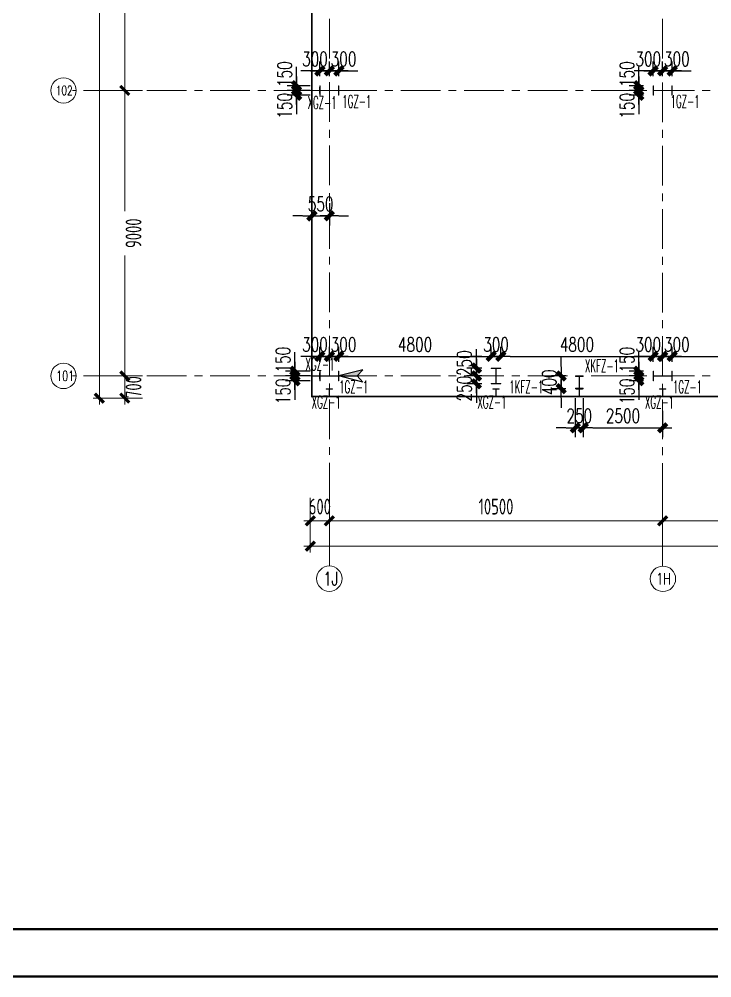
# Model space of a CAD drawing. Extents: x -1201378 to 2367219, y -619313 to 244905.
# Drawn here: x 81370 to 103191, y 118680 to 148900 of the extents above; entities that cross this region are included whole.
import ezdxf
from ezdxf.enums import TextEntityAlignment as Align

# ---------------------------------------------------------------- set-up
doc = ezdxf.new("R2010")
doc.units = 0
doc.header["$LTSCALE"] = 1000
doc.linetypes.add('CENTER', pattern=[2, 1.25, -0.25, 0.25, -0.25])
doc.linetypes.add('HIDDEN', pattern=[0.375, 0.25, -0.125])
doc.layers.get('0').update_dxf_attribs({"linetype": 'CONTINUOUS'})
doc.layers.get('Defpoints').update_dxf_attribs({"linetype": 'CONTINUOUS'})
for name, color, linetype in [('0-cxFrame', 155, 'CONTINUOUS'), ('S-CJGC', 5, 'CONTINUOUS'), ('S-DIMZ', 115, 'CONTINUOUS'), ('S-SGJ', 21, 'CONTINUOUS'), ('S-SHAPE2', 165, 'HIDDEN')]:
    doc.layers.add(name, color=color, linetype=linetype)
for name, color, linetype, lineweight in [('0-cxText', 131, 'CONTINUOUS', 25), ('S-axis', 111, 'CONTINUOUS', 0), ('S-col', 2, 'CONTINUOUS', 0), ('S-dote', 5, 'CENTER', 0)]:
    doc.layers.add(name, color=color, linetype=linetype, lineweight=lineweight)
doc.styles.add('_TCH_AXIS', font='COMPLEX', dxfattribs={"bigfont": 'GBCBIG'})
doc.styles.add('cx_tuming', font='simhei.ttf')
doc.styles.add('cx_tuqian1', font='')
doc.styles.add('SS1', font='tj-romans1.shx', dxfattribs={"width": 0.7, "bigfont": 'tj-hztxt1.shx'})
doc.styles.add('TSSD_Dimension', font='tssdeng.shx', dxfattribs={"width": 0.7, "bigfont": 'hztxt.shx'})
doc.styles.add('黑体', font='simhei.ttf', dxfattribs={"width": 0.8})
doc.styles.get('cx_tuqian1').set_extended_font_data('SimSun')
doc.dimstyles.new('S-150-ARCHI', dxfattribs={"dimscale": 150, "dimtxt": 3, "dimasz": 2, "dimexe": 2, "dimexo": 2, "dimgap": 1, "dimtad": 1, "dimdec": 0, "dimzin": 0, "dimdsep": 46, "dimtxsty": 'SS1', "dimblk1": 'TT', "dimblk2": 'TT', "dimsah": 1, "dimcen": 1, "dimclrd": 256, "dimclre": 256, "dimclrt": 256, "dimadec": 0, "dimazin": 0, "dimtfac": 1, "dimtdec": 0, "dimtix": 1, "dimtmove": 2, "dimatfit": 0, "dimldrblk": 'TT', "dimfxl": 2, "dimtolj": 1, "dimtzin": 0, "dimarcsym": 0})
doc.dimstyles.new('TSSD_200_200', dxfattribs={"dimtxt": 500, "dimasz": 200, "dimexe": 200, "dimexo": 500, "dimgap": 200, "dimtad": 1, "dimdec": 0, "dimzin": 0, "dimdsep": 46, "dimtxsty": 'TSSD_Dimension', "dimblk": 'ARCHTICK', "dimcen": 0, "dimdle": 200, "dimclrt": 7, "dimadec": 0, "dimazin": 0, "dimtfac": 1, "dimtdec": 0, "dimtix": 1, "dimtmove": 2, "dimatfit": 3, "dimfxl": 1, "dimtolj": 1, "dimtzin": 0, "dimarcsym": 0})

# ---------------------------------------------------------------- blocks, each defined once
blk = doc.blocks.new('TK22.A0 L(Dragon)')
at = {"layer": '0-cxFrame', "color": 7, "const_width": 0.5}
blk.add_lwpolyline([(0, 0), (-1486, 0), (-1486, 841), (0, 841)], close=True, dxfattribs=at)
at = {"layer": '0-cxFrame', "const_width": 0.5}
blk.add_lwpolyline([(-80, 10), (-1466, 10), (-1466, 831), (-80, 831)], close=True, dxfattribs=at)
at = {"style": '黑体', "flags": 4}
blk.add_attdef('图幅', text='', height=3.3, dxfattribs=at).set_placement((-40, 3), align=Align.RIGHT)
at = {"layer": '0-cxText', "flags": 4}
for tag, height, style, p in [('建设单位', 3.5, 'cx_tuming', (-45, 240)), ('项目名称', 3.5, 'cx_tuming', (-45, 210)), ('子项名称', 3.5, 'cx_tuming', (-45, 180)), ('工程编号', 3.3, 'cx_tuqian1', (-35, 165)), ('图名1', 3.5, 'cx_tuming', (-45, 87)), ('图名2', 3.5, 'cx_tuming', (-45, 79)), ('图名3', 3.5, 'cx_tuming', (-45, 71)), ('出图日期', 3.3, 'cx_tuqian1', (-39, 60)), ('专业', 3.3, 'cx_tuqian1', (-55, 52)), ('图号', 3.3, 'cx_tuqian1', (-55, 44)), ('版次', 3.3, 'cx_tuqian1', (-20, 44))]:
    blk.add_attdef(tag, text='', height=height, dxfattribs=dict(at, style=style)).set_placement(p, align=Align.MIDDLE)
at = {"layer": 'Defpoints', "color": 6, "flags": 4}
for tag, height, style, p in [('tufu', 3.3, '黑体', (-12, 12)), ('dwfname', 4, 'cx_tuqian1', (-80, 3))]:
    blk.add_attdef(tag, text='', height=height, dxfattribs=dict(at, style=style)).set_placement(p, align=Align.RIGHT)
blk = doc.blocks.new('_FZH')
at = {"layer": 'S-col'}
blk.add_lwpolyline([(-0.375, -0.188), (-0.375, 0.187), (-0.36, 0.187), (-0.36, 0.005), (0.36, 0.005), (0.36, 0.187), (0.375, 0.187), (0.375, -0.188), (0.36, -0.188), (0.36, -0.005), (-0.36, -0.005), (-0.36, -0.188)], close=True, dxfattribs=at)
blk = doc.blocks.new('w4234324')
at = {"layer": 'S-col', "xscale": 800.0000000000005, "yscale": 800.0000000000005, "zscale": 800.0000000000005}
for p in [(-253954, 750820), (-243454, 750820), (-253954, 741820), (-243454, 741820)]:
    blk.add_blockref('_FZH', p, dxfattribs=at)
blk = doc.blocks.new('_ArchTick')
at = {"color": 0, "linetype": 'ByBlock', "const_width": 0.5}
blk.add_lwpolyline([(-0.71, -0.71), (0.71, 0.71)], dxfattribs=at)
blk = doc.blocks.new('*D2981')
at = {"layer": 'Defpoints', "color": 0, "transparency": 16777216}
for p in [(-215303, 25027), (-214244, 25027), (-214244, 24327)]:
    blk.add_point(p, dxfattribs=at)
at = {"layer": 'S-axis', "color": 0, "lineweight": -2, "transparency": 16777216}
for p, q in [((-215303, 24127), (-215303, 25227)), ((-214744, 25027), (-215503, 25027)), ((-214744, 24327), (-215503, 24327))]:
    blk.add_line(p, q, dxfattribs=at)
at = {"layer": 'S-axis', "color": 0, "lineweight": -2, "transparency": 16777216, "xscale": 200, "yscale": 200, "zscale": 200}
for p, rotation in [((-215303, 25027), 90), ((-215303, 24327), 270)]:
    blk.add_blockref('_ArchTick', p, dxfattribs=dict(at, rotation=rotation))
at = {"layer": 'S-axis', "color": 7, "transparency": 16777216, "insert": (-215028, 24677), "char_height": 500, "attachment_point": 5, "rotation": 90, "style": 'TSSD_Dimension'}
blk.add_mtext('\\A1;700', dxfattribs=at)
blk = doc.blocks.new('*D2982')
at = {"layer": 'Defpoints', "color": 0, "transparency": 16777216}
for p in [(-215303, 34027), (-214244, 34027), (-214244, 25027)]:
    blk.add_point(p, dxfattribs=at)
at = {"layer": 'S-axis', "color": 0, "lineweight": -2, "transparency": 16777216}
for p, q in [((-215303, 34227), (-215303, 30225)), ((-214744, 34027), (-215503, 34027)), ((-215303, 24827), (-215303, 28829)), ((-214744, 25027), (-215503, 25027))]:
    blk.add_line(p, q, dxfattribs=at)
at = {"layer": 'S-axis', "color": 0, "lineweight": -2, "transparency": 16777216, "xscale": 200, "yscale": 200, "zscale": 200}
for p, rotation in [((-215303, 34027), 90), ((-215303, 25027), 270)]:
    blk.add_blockref('_ArchTick', p, dxfattribs=dict(at, rotation=rotation))
at = {"layer": 'S-axis', "color": 7, "transparency": 16777216, "insert": (-215028, 29527), "char_height": 500, "attachment_point": 5, "rotation": 90, "style": 'TSSD_Dimension'}
blk.add_mtext('\\A1;9000', dxfattribs=at)
blk = doc.blocks.new('*D2983')
at = {"layer": 'Defpoints', "color": 0, "transparency": 16777216}
for p in [(-215303, 43027), (-214244, 43027), (-214244, 34027)]:
    blk.add_point(p, dxfattribs=at)
at = {"layer": 'S-axis', "color": 0, "lineweight": -2, "transparency": 16777216}
for p, q in [((-215303, 43227), (-215303, 39225)), ((-214744, 43027), (-215503, 43027)), ((-215303, 33827), (-215303, 37829)), ((-214744, 34027), (-215503, 34027))]:
    blk.add_line(p, q, dxfattribs=at)
at = {"layer": 'S-axis', "color": 0, "lineweight": -2, "transparency": 16777216, "xscale": 200, "yscale": 200, "zscale": 200}
for p, rotation in [((-215303, 43027), 90), ((-215303, 34027), 270)]:
    blk.add_blockref('_ArchTick', p, dxfattribs=dict(at, rotation=rotation))
at = {"layer": 'S-axis', "color": 7, "transparency": 16777216, "insert": (-215028, 38527), "char_height": 500, "attachment_point": 5, "rotation": 90, "style": 'TSSD_Dimension'}
blk.add_mtext('\\A1;9000', dxfattribs=at)
blk = doc.blocks.new('*D3020')
at = {"layer": 'Defpoints', "color": 0, "transparency": 16777216}
for p in [(-216103, 115727), (-214344, 115727), (-214344, 24327)]:
    blk.add_point(p, dxfattribs=at)
at = {"layer": 'S-axis', "color": 0, "lineweight": -2, "transparency": 16777216}
for p, q in [((-216103, 115927), (-216103, 70833)), ((-214844, 115727), (-216303, 115727)), ((-216103, 24127), (-216103, 69221)), ((-214844, 24327), (-216303, 24327))]:
    blk.add_line(p, q, dxfattribs=at)
at = {"layer": 'S-axis', "color": 0, "lineweight": -2, "transparency": 16777216, "xscale": 200, "yscale": 200, "zscale": 200}
for p, rotation in [((-216103, 115727), 90), ((-216103, 24327), 270)]:
    blk.add_blockref('_ArchTick', p, dxfattribs=dict(at, rotation=rotation))
at = {"layer": 'S-axis', "color": 7, "transparency": 16777216, "insert": (-215828, 70027), "char_height": 500, "attachment_point": 5, "rotation": 90, "style": 'TSSD_Dimension'}
blk.add_mtext('\\A1;91400', dxfattribs=at)
blk = doc.blocks.new('*D3022')
at = {"layer": 'Defpoints', "color": 0, "transparency": 16777216}
for p in [(-209458, 21687), (-208858, 21687), (-208858, 20460)]:
    blk.add_point(p, dxfattribs=at)
at = {"layer": 'S-axis', "color": 0, "lineweight": -2, "transparency": 16777216}
for p, q in [((-209458, 21187), (-209458, 20260)), ((-208858, 21187), (-208858, 20260)), ((-209458, 20460), (-209658, 20460)), ((-209458, 20460), (-208858, 20460)), ((-208858, 20460), (-208658, 20460))]:
    blk.add_line(p, q, dxfattribs=at)
at = {"layer": 'S-axis', "color": 0, "lineweight": -2, "transparency": 16777216, "xscale": 200, "yscale": 200, "zscale": 200}
blk.add_blockref('_ArchTick', (-209458, 20460), dxfattribs=at)
at = {"layer": 'S-axis', "color": 0, "lineweight": -2, "transparency": 16777216, "xscale": 200, "yscale": 200, "zscale": 200, "rotation": 180}
blk.add_blockref('_ArchTick', (-208858, 20460), dxfattribs=at)
at = {"layer": 'S-axis', "color": 7, "transparency": 16777216, "insert": (-209158, 20910), "char_height": 500, "attachment_point": 5, "style": 'TSSD_Dimension'}
blk.add_mtext('\\A1;600', dxfattribs=at)
blk = doc.blocks.new('*D3023')
at = {"layer": 'Defpoints', "color": 0, "transparency": 16777216}
for p in [(-208858, 21687), (-198358, 21687), (-198358, 20460)]:
    blk.add_point(p, dxfattribs=at)
at = {"layer": 'S-axis', "color": 0, "lineweight": -2, "transparency": 16777216}
for p, q in [((-208858, 21187), (-208858, 20260)), ((-198358, 21187), (-198358, 20260)), ((-209058, 20460), (-198158, 20460))]:
    blk.add_line(p, q, dxfattribs=at)
at = {"layer": 'S-axis', "color": 0, "lineweight": -2, "transparency": 16777216, "xscale": 200, "yscale": 200, "zscale": 200, "rotation": 180}
blk.add_blockref('_ArchTick', (-208858, 20460), dxfattribs=at)
at = {"layer": 'S-axis', "color": 0, "lineweight": -2, "transparency": 16777216, "xscale": 200, "yscale": 200, "zscale": 200}
blk.add_blockref('_ArchTick', (-198358, 20460), dxfattribs=at)
at = {"layer": 'S-axis', "color": 7, "transparency": 16777216, "insert": (-203608, 20910), "char_height": 500, "attachment_point": 5, "style": 'TSSD_Dimension'}
blk.add_mtext('\\A1;10500', dxfattribs=at)
blk = doc.blocks.new('*D3024')
at = {"layer": 'Defpoints', "color": 0, "transparency": 16777216}
for p in [(-198358, 21687), (-181858, 21687), (-181858, 20460)]:
    blk.add_point(p, dxfattribs=at)
at = {"layer": 'S-axis', "color": 0, "lineweight": -2, "transparency": 16777216}
for p, q in [((-198358, 21187), (-198358, 20260)), ((-181858, 21187), (-181858, 20260)), ((-198558, 20460), (-181658, 20460))]:
    blk.add_line(p, q, dxfattribs=at)
at = {"layer": 'S-axis', "color": 0, "lineweight": -2, "transparency": 16777216, "xscale": 200, "yscale": 200, "zscale": 200, "rotation": 180}
blk.add_blockref('_ArchTick', (-198358, 20460), dxfattribs=at)
at = {"layer": 'S-axis', "color": 0, "lineweight": -2, "transparency": 16777216, "xscale": 200, "yscale": 200, "zscale": 200}
blk.add_blockref('_ArchTick', (-181858, 20460), dxfattribs=at)
at = {"layer": 'S-axis', "color": 7, "transparency": 16777216, "insert": (-190108, 20910), "char_height": 500, "attachment_point": 5, "style": 'TSSD_Dimension'}
blk.add_mtext('\\A1;16500', dxfattribs=at)
blk = doc.blocks.new('*D3034')
at = {"layer": 'Defpoints', "color": 0, "transparency": 16777216}
for p in [(-209458, 21587), (-82958, 21587), (-82958, 19660)]:
    blk.add_point(p, dxfattribs=at)
at = {"layer": 'S-axis', "color": 0, "lineweight": -2, "transparency": 16777216}
for p, q in [((-209458, 21087), (-209458, 19460)), ((-82958, 21087), (-82958, 19460)), ((-209658, 19660), (-82758, 19660))]:
    blk.add_line(p, q, dxfattribs=at)
at = {"layer": 'S-axis', "color": 0, "lineweight": -2, "transparency": 16777216, "xscale": 200, "yscale": 200, "zscale": 200, "rotation": 180}
blk.add_blockref('_ArchTick', (-209458, 19660), dxfattribs=at)
at = {"layer": 'S-axis', "color": 0, "lineweight": -2, "transparency": 16777216, "xscale": 200, "yscale": 200, "zscale": 200}
blk.add_blockref('_ArchTick', (-82958, 19660), dxfattribs=at)
at = {"layer": 'S-axis', "color": 7, "transparency": 16777216, "insert": (-146208, 20110), "char_height": 500, "attachment_point": 5, "style": 'TSSD_Dimension'}
blk.add_mtext('\\A1;126500', dxfattribs=at)
blk = doc.blocks.new('TT')
blk.add_line((-0.97, 0), (0.97, 0))
at = {"const_width": 0.45}
blk.add_lwpolyline([(-0.44, -0.44), (0.44, 0.44)], dxfattribs=at)
blk = doc.blocks.new('*D5029')
at = {"layer": 'Defpoints', "color": 0, "transparency": 16777216}
for p in [(100890, 137652), (101342, 137652), (101342, 137502)]:
    blk.add_point(p, dxfattribs=at)
at = {"layer": 'S-DIMZ', "lineweight": -2, "transparency": 16777216}
for p, q in [((100890, 137952), (100890, 138252)), ((101042, 137652), (100590, 137652)), ((101042, 137502), (100590, 137502)), ((100890, 137502), (100890, 137652)), ((100890, 137202), (100890, 136902))]:
    blk.add_line(p, q, dxfattribs=at)
at = {"layer": 'S-DIMZ', "lineweight": -2, "transparency": 16777216, "xscale": 300, "yscale": 300, "zscale": 300}
for p, rotation in [((100890, 137652), 270), ((100890, 137502), 90)]:
    blk.add_blockref('TT', p, dxfattribs=dict(at, rotation=rotation))
at = {"layer": 'S-DIMZ', "transparency": 16777216, "insert": (100515, 137168), "char_height": 450, "attachment_point": 5, "rotation": 90, "style": 'SS1'}
blk.add_mtext('\\A1;150', dxfattribs=at)
blk = doc.blocks.new('*D5030')
at = {"layer": 'Defpoints', "color": 0, "transparency": 16777216}
for p in [(100890, 137802), (101342, 137802), (101342, 137652)]:
    blk.add_point(p, dxfattribs=at)
at = {"layer": 'S-DIMZ', "lineweight": -2, "transparency": 16777216}
for p, q in [((100890, 138102), (100890, 138402)), ((101042, 137802), (100590, 137802)), ((101042, 137652), (100590, 137652)), ((100890, 137652), (100890, 137802)), ((100890, 137352), (100890, 137052))]:
    blk.add_line(p, q, dxfattribs=at)
at = {"layer": 'S-DIMZ', "lineweight": -2, "transparency": 16777216, "xscale": 300, "yscale": 300, "zscale": 300}
for p, rotation in [((100890, 137802), 270), ((100890, 137652), 90)]:
    blk.add_blockref('TT', p, dxfattribs=dict(at, rotation=rotation))
at = {"layer": 'S-DIMZ', "transparency": 16777216, "insert": (100515, 138167), "char_height": 450, "attachment_point": 5, "rotation": 90, "style": 'SS1'}
blk.add_mtext('\\A1;150', dxfattribs=at)
blk = doc.blocks.new('*D5031')
at = {"layer": 'Defpoints', "color": 0, "transparency": 16777216}
for p in [(101642, 138270), (101342, 137802), (101642, 137802)]:
    blk.add_point(p, dxfattribs=at)
at = {"layer": 'S-DIMZ', "lineweight": -2, "transparency": 16777216}
for p, q in [((101342, 138102), (101342, 138570)), ((101642, 138102), (101642, 138570)), ((101042, 138270), (100742, 138270)), ((101342, 138270), (101642, 138270)), ((101942, 138270), (102242, 138270))]:
    blk.add_line(p, q, dxfattribs=at)
at = {"layer": 'S-DIMZ', "lineweight": -2, "transparency": 16777216, "xscale": 300, "yscale": 300, "zscale": 300}
blk.add_blockref('TT', (101342, 138270), dxfattribs=at)
at = {"layer": 'S-DIMZ', "lineweight": -2, "transparency": 16777216, "xscale": 300, "yscale": 300, "zscale": 300, "rotation": 180}
blk.add_blockref('TT', (101642, 138270), dxfattribs=at)
at = {"layer": 'S-DIMZ', "transparency": 16777216, "insert": (101189, 138645), "char_height": 450, "attachment_point": 5, "style": 'SS1'}
blk.add_mtext('\\A1;300', dxfattribs=at)
blk = doc.blocks.new('*D5032')
at = {"layer": 'Defpoints', "color": 0, "transparency": 16777216}
for p in [(101942, 138270), (101642, 137802), (101942, 137802)]:
    blk.add_point(p, dxfattribs=at)
at = {"layer": 'S-DIMZ', "lineweight": -2, "transparency": 16777216}
for p, q in [((101642, 138102), (101642, 138570)), ((101942, 138102), (101942, 138570)), ((101342, 138270), (101042, 138270)), ((101642, 138270), (101942, 138270)), ((102242, 138270), (102542, 138270))]:
    blk.add_line(p, q, dxfattribs=at)
at = {"layer": 'S-DIMZ', "lineweight": -2, "transparency": 16777216, "xscale": 300, "yscale": 300, "zscale": 300}
blk.add_blockref('TT', (101642, 138270), dxfattribs=at)
at = {"layer": 'S-DIMZ', "lineweight": -2, "transparency": 16777216, "xscale": 300, "yscale": 300, "zscale": 300, "rotation": 180}
blk.add_blockref('TT', (101942, 138270), dxfattribs=at)
at = {"layer": 'S-DIMZ', "transparency": 16777216, "insert": (102089, 138645), "char_height": 450, "attachment_point": 5, "style": 'SS1'}
blk.add_mtext('\\A1;300', dxfattribs=at)
blk = doc.blocks.new('*D5019')
at = {"layer": 'Defpoints', "color": 0, "transparency": 16777216}
for p in [(100890, 146652), (101342, 146652), (101342, 146502)]:
    blk.add_point(p, dxfattribs=at)
at = {"layer": 'S-DIMZ', "lineweight": -2, "transparency": 16777216}
for p, q in [((100890, 146952), (100890, 147252)), ((101042, 146652), (100590, 146652)), ((100890, 146502), (100890, 146652)), ((101042, 146502), (100590, 146502)), ((100890, 146202), (100890, 145902))]:
    blk.add_line(p, q, dxfattribs=at)
at = {"layer": 'S-DIMZ', "lineweight": -2, "transparency": 16777216, "xscale": 300, "yscale": 300, "zscale": 300}
for p, rotation in [((100890, 146652), 270), ((100890, 146502), 90)]:
    blk.add_blockref('TT', p, dxfattribs=dict(at, rotation=rotation))
at = {"layer": 'S-DIMZ', "transparency": 16777216, "insert": (100515, 146168), "char_height": 450, "attachment_point": 5, "rotation": 90, "style": 'SS1'}
blk.add_mtext('\\A1;150', dxfattribs=at)
blk = doc.blocks.new('*D5020')
at = {"layer": 'Defpoints', "color": 0, "transparency": 16777216}
for p in [(100890, 146802), (101342, 146802), (101342, 146652)]:
    blk.add_point(p, dxfattribs=at)
at = {"layer": 'S-DIMZ', "lineweight": -2, "transparency": 16777216}
for p, q in [((100890, 147102), (100890, 147402)), ((101042, 146802), (100590, 146802)), ((101042, 146652), (100590, 146652)), ((100890, 146652), (100890, 146802)), ((100890, 146352), (100890, 146052))]:
    blk.add_line(p, q, dxfattribs=at)
at = {"layer": 'S-DIMZ', "lineweight": -2, "transparency": 16777216, "xscale": 300, "yscale": 300, "zscale": 300}
for p, rotation in [((100890, 146802), 270), ((100890, 146652), 90)]:
    blk.add_blockref('TT', p, dxfattribs=dict(at, rotation=rotation))
at = {"layer": 'S-DIMZ', "transparency": 16777216, "insert": (100515, 147167), "char_height": 450, "attachment_point": 5, "rotation": 90, "style": 'SS1'}
blk.add_mtext('\\A1;150', dxfattribs=at)
blk = doc.blocks.new('*D5021')
at = {"layer": 'Defpoints', "color": 0, "transparency": 16777216}
for p in [(101642, 147270), (101342, 146802), (101642, 146802)]:
    blk.add_point(p, dxfattribs=at)
at = {"layer": 'S-DIMZ', "lineweight": -2, "transparency": 16777216}
for p, q in [((101342, 147102), (101342, 147570)), ((101642, 147102), (101642, 147570)), ((101042, 147270), (100742, 147270)), ((101342, 147270), (101642, 147270)), ((101942, 147270), (102242, 147270))]:
    blk.add_line(p, q, dxfattribs=at)
at = {"layer": 'S-DIMZ', "lineweight": -2, "transparency": 16777216, "xscale": 300, "yscale": 300, "zscale": 300}
blk.add_blockref('TT', (101342, 147270), dxfattribs=at)
at = {"layer": 'S-DIMZ', "lineweight": -2, "transparency": 16777216, "xscale": 300, "yscale": 300, "zscale": 300, "rotation": 180}
blk.add_blockref('TT', (101642, 147270), dxfattribs=at)
at = {"layer": 'S-DIMZ', "transparency": 16777216, "insert": (101189, 147645), "char_height": 450, "attachment_point": 5, "style": 'SS1'}
blk.add_mtext('\\A1;300', dxfattribs=at)
blk = doc.blocks.new('*D5022')
at = {"layer": 'Defpoints', "color": 0, "transparency": 16777216}
for p in [(101942, 147270), (101642, 146802), (101942, 146802)]:
    blk.add_point(p, dxfattribs=at)
at = {"layer": 'S-DIMZ', "lineweight": -2, "transparency": 16777216}
for p, q in [((101642, 147102), (101642, 147570)), ((101942, 147102), (101942, 147570)), ((101342, 147270), (101042, 147270)), ((101642, 147270), (101942, 147270)), ((102242, 147270), (102542, 147270))]:
    blk.add_line(p, q, dxfattribs=at)
at = {"layer": 'S-DIMZ', "lineweight": -2, "transparency": 16777216, "xscale": 300, "yscale": 300, "zscale": 300}
blk.add_blockref('TT', (101642, 147270), dxfattribs=at)
at = {"layer": 'S-DIMZ', "lineweight": -2, "transparency": 16777216, "xscale": 300, "yscale": 300, "zscale": 300, "rotation": 180}
blk.add_blockref('TT', (101942, 147270), dxfattribs=at)
at = {"layer": 'S-DIMZ', "transparency": 16777216, "insert": (102089, 147645), "char_height": 450, "attachment_point": 5, "style": 'SS1'}
blk.add_mtext('\\A1;300', dxfattribs=at)
blk = doc.blocks.new('*D5051')
at = {"layer": 'Defpoints', "color": 0, "transparency": 16777216}
for p in [(90058, 137652), (90842, 137652), (90842, 137502)]:
    blk.add_point(p, dxfattribs=at)
at = {"layer": 'S-DIMZ', "lineweight": -2, "transparency": 16777216}
for p, q in [((90058, 137952), (90058, 138252)), ((90542, 137652), (89758, 137652)), ((90542, 137502), (89758, 137502)), ((90058, 137502), (90058, 137652)), ((90058, 137202), (90058, 136902))]:
    blk.add_line(p, q, dxfattribs=at)
at = {"layer": 'S-DIMZ', "lineweight": -2, "transparency": 16777216, "xscale": 300, "yscale": 300, "zscale": 300}
for p, rotation in [((90058, 137652), 270), ((90058, 137502), 90)]:
    blk.add_blockref('TT', p, dxfattribs=dict(at, rotation=rotation))
at = {"layer": 'S-DIMZ', "transparency": 16777216, "insert": (89683, 137168), "char_height": 450, "attachment_point": 5, "rotation": 90, "style": 'SS1'}
blk.add_mtext('\\A1;150', dxfattribs=at)
blk = doc.blocks.new('*D5052')
at = {"layer": 'Defpoints', "color": 0, "transparency": 16777216}
for p in [(90058, 137802), (90842, 137802), (90842, 137652)]:
    blk.add_point(p, dxfattribs=at)
at = {"layer": 'S-DIMZ', "lineweight": -2, "transparency": 16777216}
for p, q in [((90058, 138102), (90058, 138402)), ((90542, 137802), (89758, 137802)), ((90542, 137652), (89758, 137652)), ((90058, 137652), (90058, 137802)), ((90058, 137352), (90058, 137052))]:
    blk.add_line(p, q, dxfattribs=at)
at = {"layer": 'S-DIMZ', "lineweight": -2, "transparency": 16777216, "xscale": 300, "yscale": 300, "zscale": 300}
for p, rotation in [((90058, 137802), 270), ((90058, 137652), 90)]:
    blk.add_blockref('TT', p, dxfattribs=dict(at, rotation=rotation))
at = {"layer": 'S-DIMZ', "transparency": 16777216, "insert": (89683, 138167), "char_height": 450, "attachment_point": 5, "rotation": 90, "style": 'SS1'}
blk.add_mtext('\\A1;150', dxfattribs=at)
blk = doc.blocks.new('*D5053')
at = {"layer": 'Defpoints', "color": 0, "transparency": 16777216}
for p in [(91142, 138270), (90842, 137802), (91142, 137802)]:
    blk.add_point(p, dxfattribs=at)
at = {"layer": 'S-DIMZ', "lineweight": -2, "transparency": 16777216}
for p, q in [((90842, 138102), (90842, 138570)), ((91142, 138102), (91142, 138570)), ((90542, 138270), (90242, 138270)), ((90842, 138270), (91142, 138270)), ((91442, 138270), (91742, 138270))]:
    blk.add_line(p, q, dxfattribs=at)
at = {"layer": 'S-DIMZ', "lineweight": -2, "transparency": 16777216, "xscale": 300, "yscale": 300, "zscale": 300}
blk.add_blockref('TT', (90842, 138270), dxfattribs=at)
at = {"layer": 'S-DIMZ', "lineweight": -2, "transparency": 16777216, "xscale": 300, "yscale": 300, "zscale": 300, "rotation": 180}
blk.add_blockref('TT', (91142, 138270), dxfattribs=at)
at = {"layer": 'S-DIMZ', "transparency": 16777216, "insert": (90689, 138645), "char_height": 450, "attachment_point": 5, "style": 'SS1'}
blk.add_mtext('\\A1;300', dxfattribs=at)
blk = doc.blocks.new('*D5054')
at = {"layer": 'Defpoints', "color": 0, "transparency": 16777216}
for p in [(91442, 138270), (91142, 137802), (91442, 137802)]:
    blk.add_point(p, dxfattribs=at)
at = {"layer": 'S-DIMZ', "lineweight": -2, "transparency": 16777216}
for p, q in [((91142, 138102), (91142, 138570)), ((91442, 138102), (91442, 138570)), ((90842, 138270), (90542, 138270)), ((91142, 138270), (91442, 138270)), ((91742, 138270), (92042, 138270))]:
    blk.add_line(p, q, dxfattribs=at)
at = {"layer": 'S-DIMZ', "lineweight": -2, "transparency": 16777216, "xscale": 300, "yscale": 300, "zscale": 300}
blk.add_blockref('TT', (91142, 138270), dxfattribs=at)
at = {"layer": 'S-DIMZ', "lineweight": -2, "transparency": 16777216, "xscale": 300, "yscale": 300, "zscale": 300, "rotation": 180}
blk.add_blockref('TT', (91442, 138270), dxfattribs=at)
at = {"layer": 'S-DIMZ', "transparency": 16777216, "insert": (91589, 138645), "char_height": 450, "attachment_point": 5, "style": 'SS1'}
blk.add_mtext('\\A1;300', dxfattribs=at)
blk = doc.blocks.new('*D5043')
at = {"layer": 'Defpoints', "color": 0, "transparency": 16777216}
for p in [(90108, 146652), (90842, 146652), (90842, 146502)]:
    blk.add_point(p, dxfattribs=at)
at = {"layer": 'S-DIMZ', "lineweight": -2, "transparency": 16777216}
for p, q in [((90108, 146952), (90108, 147252)), ((90542, 146652), (89808, 146652)), ((90108, 146502), (90108, 146652)), ((90542, 146502), (89808, 146502)), ((90108, 146202), (90108, 145902))]:
    blk.add_line(p, q, dxfattribs=at)
at = {"layer": 'S-DIMZ', "lineweight": -2, "transparency": 16777216, "xscale": 300, "yscale": 300, "zscale": 300}
for p, rotation in [((90108, 146652), 270), ((90108, 146502), 90)]:
    blk.add_blockref('TT', p, dxfattribs=dict(at, rotation=rotation))
at = {"layer": 'S-DIMZ', "transparency": 16777216, "insert": (89733, 146168), "char_height": 450, "attachment_point": 5, "rotation": 90, "style": 'SS1'}
blk.add_mtext('\\A1;150', dxfattribs=at)
blk = doc.blocks.new('*D5044')
at = {"layer": 'Defpoints', "color": 0, "transparency": 16777216}
for p in [(90108, 146802), (90842, 146802), (90842, 146652)]:
    blk.add_point(p, dxfattribs=at)
at = {"layer": 'S-DIMZ', "lineweight": -2, "transparency": 16777216}
for p, q in [((90108, 147102), (90108, 147402)), ((90542, 146802), (89808, 146802)), ((90542, 146652), (89808, 146652)), ((90108, 146652), (90108, 146802)), ((90108, 146352), (90108, 146052))]:
    blk.add_line(p, q, dxfattribs=at)
at = {"layer": 'S-DIMZ', "lineweight": -2, "transparency": 16777216, "xscale": 300, "yscale": 300, "zscale": 300}
for p, rotation in [((90108, 146802), 270), ((90108, 146652), 90)]:
    blk.add_blockref('TT', p, dxfattribs=dict(at, rotation=rotation))
at = {"layer": 'S-DIMZ', "transparency": 16777216, "insert": (89733, 147167), "char_height": 450, "attachment_point": 5, "rotation": 90, "style": 'SS1'}
blk.add_mtext('\\A1;150', dxfattribs=at)
blk = doc.blocks.new('*D5045')
at = {"layer": 'Defpoints', "color": 0, "transparency": 16777216}
for p in [(91142, 147270), (90842, 146802), (91142, 146802)]:
    blk.add_point(p, dxfattribs=at)
at = {"layer": 'S-DIMZ', "lineweight": -2, "transparency": 16777216}
for p, q in [((90842, 147102), (90842, 147570)), ((91142, 147102), (91142, 147570)), ((90542, 147270), (90242, 147270)), ((90842, 147270), (91142, 147270)), ((91442, 147270), (91742, 147270))]:
    blk.add_line(p, q, dxfattribs=at)
at = {"layer": 'S-DIMZ', "lineweight": -2, "transparency": 16777216, "xscale": 300, "yscale": 300, "zscale": 300}
blk.add_blockref('TT', (90842, 147270), dxfattribs=at)
at = {"layer": 'S-DIMZ', "lineweight": -2, "transparency": 16777216, "xscale": 300, "yscale": 300, "zscale": 300, "rotation": 180}
blk.add_blockref('TT', (91142, 147270), dxfattribs=at)
at = {"layer": 'S-DIMZ', "transparency": 16777216, "insert": (90689, 147645), "char_height": 450, "attachment_point": 5, "style": 'SS1'}
blk.add_mtext('\\A1;300', dxfattribs=at)
blk = doc.blocks.new('*D5046')
at = {"layer": 'Defpoints', "color": 0, "transparency": 16777216}
for p in [(91442, 147270), (91142, 146802), (91442, 146802)]:
    blk.add_point(p, dxfattribs=at)
at = {"layer": 'S-DIMZ', "lineweight": -2, "transparency": 16777216}
for p, q in [((91142, 147102), (91142, 147570)), ((91442, 147102), (91442, 147570)), ((90842, 147270), (90542, 147270)), ((91142, 147270), (91442, 147270)), ((91742, 147270), (92042, 147270))]:
    blk.add_line(p, q, dxfattribs=at)
at = {"layer": 'S-DIMZ', "lineweight": -2, "transparency": 16777216, "xscale": 300, "yscale": 300, "zscale": 300}
blk.add_blockref('TT', (91142, 147270), dxfattribs=at)
at = {"layer": 'S-DIMZ', "lineweight": -2, "transparency": 16777216, "xscale": 300, "yscale": 300, "zscale": 300, "rotation": 180}
blk.add_blockref('TT', (91442, 147270), dxfattribs=at)
at = {"layer": 'S-DIMZ', "transparency": 16777216, "insert": (91589, 147645), "char_height": 450, "attachment_point": 5, "style": 'SS1'}
blk.add_mtext('\\A1;300', dxfattribs=at)
blk = doc.blocks.new('*D5123')
at = {"layer": 'Defpoints', "color": 0, "transparency": 16777216}
for p in [(96242, 137902), (95773, 137652), (96242, 137652)]:
    blk.add_point(p, dxfattribs=at)
at = {"layer": 'S-DIMZ', "lineweight": -2, "transparency": 16777216}
for p, q in [((95773, 138202), (95773, 138502)), ((95942, 137902), (95473, 137902)), ((95773, 137902), (95773, 137652)), ((95942, 137652), (95473, 137652)), ((95773, 137352), (95773, 137052))]:
    blk.add_line(p, q, dxfattribs=at)
at = {"layer": 'S-DIMZ', "lineweight": -2, "transparency": 16777216, "xscale": 300, "yscale": 300, "zscale": 300}
for p, rotation in [((95773, 137902), 270), ((95773, 137652), 90)]:
    blk.add_blockref('TT', p, dxfattribs=dict(at, rotation=rotation))
at = {"layer": 'S-DIMZ', "transparency": 16777216, "insert": (95398, 138055), "char_height": 450, "attachment_point": 5, "rotation": 90, "style": 'SS1'}
blk.add_mtext('\\A1;250', dxfattribs=at)
blk = doc.blocks.new('*D5124')
at = {"layer": 'Defpoints', "color": 0, "transparency": 16777216}
for p in [(96242, 137652), (95773, 137402), (96242, 137402)]:
    blk.add_point(p, dxfattribs=at)
at = {"layer": 'S-DIMZ', "lineweight": -2, "transparency": 16777216}
for p, q in [((95773, 137952), (95773, 138252)), ((95942, 137652), (95473, 137652)), ((95773, 137652), (95773, 137402)), ((95942, 137402), (95473, 137402)), ((95773, 137102), (95773, 136802))]:
    blk.add_line(p, q, dxfattribs=at)
at = {"layer": 'S-DIMZ', "lineweight": -2, "transparency": 16777216, "xscale": 300, "yscale": 300, "zscale": 300}
for p, rotation in [((95773, 137652), 270), ((95773, 137402), 90)]:
    blk.add_blockref('TT', p, dxfattribs=dict(at, rotation=rotation))
at = {"layer": 'S-DIMZ', "transparency": 16777216, "insert": (95398, 137254), "char_height": 450, "attachment_point": 5, "rotation": 90, "style": 'SS1'}
blk.add_mtext('\\A1;250', dxfattribs=at)
blk = doc.blocks.new('*D5125')
at = {"layer": 'Defpoints', "color": 0, "transparency": 16777216}
for p in [(96242, 138270), (96242, 137902), (91442, 137802)]:
    blk.add_point(p, dxfattribs=at)
at = {"layer": 'S-DIMZ', "lineweight": -2, "transparency": 16777216}
for p, q in [((91442, 138102), (91442, 138570)), ((96242, 138202), (96242, 138570)), ((91742, 138270), (95942, 138270))]:
    blk.add_line(p, q, dxfattribs=at)
at = {"layer": 'S-DIMZ', "lineweight": -2, "transparency": 16777216, "xscale": 300, "yscale": 300, "zscale": 300, "rotation": 180}
blk.add_blockref('TT', (91442, 138270), dxfattribs=at)
at = {"layer": 'S-DIMZ', "lineweight": -2, "transparency": 16777216, "xscale": 300, "yscale": 300, "zscale": 300}
blk.add_blockref('TT', (96242, 138270), dxfattribs=at)
at = {"layer": 'S-DIMZ', "transparency": 16777216, "insert": (93842, 138645), "char_height": 450, "attachment_point": 5, "style": 'SS1'}
blk.add_mtext('\\A1;4800', dxfattribs=at)
blk = doc.blocks.new('*D5126')
at = {"layer": 'Defpoints', "color": 0, "transparency": 16777216}
for p in [(96542, 138270), (96242, 137902), (96542, 137902)]:
    blk.add_point(p, dxfattribs=at)
at = {"layer": 'S-DIMZ', "lineweight": -2, "transparency": 16777216}
for p, q in [((96242, 138202), (96242, 138570)), ((96542, 138202), (96542, 138570)), ((95942, 138270), (95642, 138270)), ((96242, 138270), (96542, 138270)), ((96842, 138270), (97142, 138270))]:
    blk.add_line(p, q, dxfattribs=at)
at = {"layer": 'S-DIMZ', "lineweight": -2, "transparency": 16777216, "xscale": 300, "yscale": 300, "zscale": 300}
blk.add_blockref('TT', (96242, 138270), dxfattribs=at)
at = {"layer": 'S-DIMZ', "lineweight": -2, "transparency": 16777216, "xscale": 300, "yscale": 300, "zscale": 300, "rotation": 180}
blk.add_blockref('TT', (96542, 138270), dxfattribs=at)
at = {"layer": 'S-DIMZ', "transparency": 16777216, "insert": (96392, 138645), "char_height": 450, "attachment_point": 5, "style": 'SS1'}
blk.add_mtext('\\A1;300', dxfattribs=at)
blk = doc.blocks.new('*D5127')
at = {"layer": 'Defpoints', "color": 0, "transparency": 16777216}
for p in [(101342, 138270), (96542, 137902), (101342, 137802)]:
    blk.add_point(p, dxfattribs=at)
at = {"layer": 'S-DIMZ', "lineweight": -2, "transparency": 16777216}
for p, q in [((96542, 138202), (96542, 138570)), ((101342, 138102), (101342, 138570)), ((96842, 138270), (101042, 138270))]:
    blk.add_line(p, q, dxfattribs=at)
at = {"layer": 'S-DIMZ', "lineweight": -2, "transparency": 16777216, "xscale": 300, "yscale": 300, "zscale": 300, "rotation": 180}
blk.add_blockref('TT', (96542, 138270), dxfattribs=at)
at = {"layer": 'S-DIMZ', "lineweight": -2, "transparency": 16777216, "xscale": 300, "yscale": 300, "zscale": 300}
blk.add_blockref('TT', (101342, 138270), dxfattribs=at)
at = {"layer": 'S-DIMZ', "transparency": 16777216, "insert": (98942, 138645), "char_height": 450, "attachment_point": 5, "style": 'SS1'}
blk.add_mtext('\\A1;4800', dxfattribs=at)
blk = doc.blocks.new('*D5134')
at = {"layer": 'Defpoints', "color": 0, "transparency": 16777216}
for p in [(106542, 138270), (106542, 137902), (101942, 137802)]:
    blk.add_point(p, dxfattribs=at)
at = {"layer": 'S-DIMZ', "lineweight": -2, "transparency": 16777216}
for p, q in [((101942, 138102), (101942, 138570)), ((106542, 138202), (106542, 138570)), ((102242, 138270), (106242, 138270))]:
    blk.add_line(p, q, dxfattribs=at)
at = {"layer": 'S-DIMZ', "lineweight": -2, "transparency": 16777216, "xscale": 300, "yscale": 300, "zscale": 300, "rotation": 180}
blk.add_blockref('TT', (101942, 138270), dxfattribs=at)
at = {"layer": 'S-DIMZ', "lineweight": -2, "transparency": 16777216, "xscale": 300, "yscale": 300, "zscale": 300}
blk.add_blockref('TT', (106542, 138270), dxfattribs=at)
at = {"layer": 'S-DIMZ', "transparency": 16777216, "insert": (104242, 138645), "char_height": 450, "attachment_point": 5, "style": 'SS1'}
blk.add_mtext('\\A1;4600', dxfattribs=at)
blk = doc.blocks.new('*D6478')
at = {"layer": 'Defpoints', "color": 0, "transparency": 16777216}
for p in [(90592, 143396), (91142, 143396), (91142, 142698)]:
    blk.add_point(p, dxfattribs=at)
at = {"layer": 'S-SGJ', "lineweight": -2, "transparency": 16777216}
for p, q in [((90592, 143096), (90592, 142398)), ((91142, 143096), (91142, 142398)), ((90292, 142698), (89992, 142698)), ((90592, 142698), (91142, 142698)), ((91442, 142698), (91742, 142698))]:
    blk.add_line(p, q, dxfattribs=at)
at = {"layer": 'S-SGJ', "lineweight": -2, "transparency": 16777216, "xscale": 300, "yscale": 300, "zscale": 300}
blk.add_blockref('TT', (90592, 142698), dxfattribs=at)
at = {"layer": 'S-SGJ', "lineweight": -2, "transparency": 16777216, "xscale": 300, "yscale": 300, "zscale": 300, "rotation": 180}
blk.add_blockref('TT', (91142, 142698), dxfattribs=at)
at = {"layer": 'S-SGJ', "transparency": 16777216, "insert": (90867, 143073), "char_height": 450, "attachment_point": 5, "style": 'SS1'}
blk.add_mtext('\\A1;550', dxfattribs=at)
blk = doc.blocks.new('S-CJGC')
at = {"layer": 'S-CJGC'}
for p, q in [((-131, -119), (0, 381)), ((131, -119), (0, 381)), ((0, 381), (0, 0)), ((0, 0), (-131, -119)), ((0, 0), (131, -119))]:
    blk.add_line(p, q, dxfattribs=at)
blk.add_solid([(131, -119), (0, 0), (0, 381)], dxfattribs=at)
blk = doc.blocks.new('*D6793')
at = {"layer": 'Defpoints', "color": 0, "transparency": 16777216}
for p in [(98891, 137652), (98443, 137252), (98891, 137252)]:
    blk.add_point(p, dxfattribs=at)
at = {"layer": 'S-DIMZ', "lineweight": -2, "transparency": 16777216}
for p, q in [((98443, 137952), (98443, 138252)), ((98591, 137652), (98143, 137652)), ((98443, 137652), (98443, 137252)), ((98591, 137252), (98143, 137252)), ((98443, 136952), (98443, 136652))]:
    blk.add_line(p, q, dxfattribs=at)
at = {"layer": 'S-DIMZ', "lineweight": -2, "transparency": 16777216, "xscale": 300, "yscale": 300, "zscale": 300}
for p, rotation in [((98443, 137652), 270), ((98443, 137252), 90)]:
    blk.add_blockref('TT', p, dxfattribs=dict(at, rotation=rotation))
at = {"layer": 'S-DIMZ', "transparency": 16777216, "insert": (98068, 137452), "char_height": 450, "attachment_point": 5, "rotation": 90, "style": 'SS1'}
blk.add_mtext('\\A1;400', dxfattribs=at)
blk = doc.blocks.new('*D6794')
at = {"layer": 'Defpoints', "color": 0, "transparency": 16777216}
for p in [(98891, 137252), (99141, 137252), (99141, 136020)]:
    blk.add_point(p, dxfattribs=at)
at = {"layer": 'S-DIMZ', "lineweight": -2, "transparency": 16777216}
for p, q in [((98891, 136952), (98891, 135720)), ((99141, 136952), (99141, 135720)), ((98591, 136020), (98291, 136020)), ((98891, 136020), (99141, 136020)), ((99441, 136020), (99741, 136020))]:
    blk.add_line(p, q, dxfattribs=at)
at = {"layer": 'S-DIMZ', "lineweight": -2, "transparency": 16777216, "xscale": 300, "yscale": 300, "zscale": 300}
blk.add_blockref('TT', (98891, 136020), dxfattribs=at)
at = {"layer": 'S-DIMZ', "lineweight": -2, "transparency": 16777216, "xscale": 300, "yscale": 300, "zscale": 300, "rotation": 180}
blk.add_blockref('TT', (99141, 136020), dxfattribs=at)
at = {"layer": 'S-DIMZ', "transparency": 16777216, "insert": (99016, 136395), "char_height": 450, "attachment_point": 5, "style": 'SS1'}
blk.add_mtext('\\A1;250', dxfattribs=at)
blk = doc.blocks.new('*D6795')
at = {"layer": 'Defpoints', "color": 0, "transparency": 16777216}
for p in [(99141, 137252), (101642, 136852), (101642, 136020)]:
    blk.add_point(p, dxfattribs=at)
at = {"layer": 'S-DIMZ', "lineweight": -2, "transparency": 16777216}
for p, q in [((99141, 136952), (99141, 135720)), ((101642, 136552), (101642, 135720)), ((99441, 136020), (101342, 136020))]:
    blk.add_line(p, q, dxfattribs=at)
at = {"layer": 'S-DIMZ', "lineweight": -2, "transparency": 16777216, "xscale": 300, "yscale": 300, "zscale": 300, "rotation": 180}
blk.add_blockref('TT', (99141, 136020), dxfattribs=at)
at = {"layer": 'S-DIMZ', "lineweight": -2, "transparency": 16777216, "xscale": 300, "yscale": 300, "zscale": 300}
blk.add_blockref('TT', (101642, 136020), dxfattribs=at)
at = {"layer": 'S-DIMZ', "transparency": 16777216, "insert": (100392, 136395), "char_height": 450, "attachment_point": 5, "style": 'SS1'}
blk.add_mtext('\\A1;2500', dxfattribs=at)
blk = doc.blocks.new('1#轴网')
at = {"layer": 'S-axis'}
for centre in [(-217234.2, 34028.1), (-217234.2, 25028.1), (-208858.4, 18638.1), (-198347.9, 18633.1)]:
    blk.add_circle(centre, 400, dxfattribs=at)
at = {"layer": 'S-dote'}
for p, q in [((-208858.4, 19038.1), (-208858.4, 124694.3)), ((-198358.5, 19033), (-198358.5, 124689.3)), ((-99358.5, 34027), (-216950.7, 34027)), ((-99358.5, 25027), (-216950.7, 25027))]:
    blk.add_line(p, q, dxfattribs=at)
at = {"layer": 'S-axis', "style": '_TCH_AXIS', "width": 0.705882}
for s, height, p in [('102', 290.63, (-217473.5, 33882.8)), ('101', 313.67, (-217466.1, 24871.3)), ('1J', 421.66, (-209042.7, 18427.3)), ('1H', 362.68, (-198561.2, 18451.8))]:
    blk.add_text(s, height=height, dxfattribs=at).set_placement(p)
at = {"layer": 'S-axis'}
for base, p1, p2, picture, middle in [((-216102.5, 115727), (-214344.3, 24327), (-214344.3, 115727), '*D3020', (-215827.5, 70027)), ((-215302.5, 43027), (-214244.3, 34027), (-214244.3, 43027), '*D2983', (-215027.5, 38527)), ((-215302.5, 34027), (-214244.3, 25027), (-214244.3, 34027), '*D2982', (-215027.5, 29527)), ((-215302.5, 25027), (-214244.3, 24327), (-214244.3, 25027), '*D2981', (-215027.5, 24677))]:
    dim = blk.add_linear_dim(base=base, p1=p1, p2=p2, angle=90, dimstyle='TSSD_200_200', dxfattribs=at)
    dim.commit()
    dim.dimension.update_dxf_attribs({"geometry": picture, "text_midpoint": middle, "dimtype": 161})
for p1, p2, distance, picture, middle in [((-209458.5, 21687), (-208858.4, 21687), -1226.7, '*D3022', (-209158.4, 20910.3)), ((-209458.5, 21587), (-82958.5, 21587), -1926.7, '*D3034', (-146208.5, 20110.3)), ((-208858.4, 21687), (-198358.5, 21687), -1226.7, '*D3023', (-203608.4, 20910.3)), ((-198358.5, 21687), (-181858.5, 21687), -1226.7, '*D3024', (-190108.5, 20910.3))]:
    dim = blk.add_aligned_dim(p1=p1, p2=p2, distance=distance, dimstyle='TSSD_200_200', dxfattribs=at)
    dim.commit()
    dim.dimension.update_dxf_attribs({"geometry": picture, "text_midpoint": middle})

msp = doc.modelspace()

# ---------------------------------------------------------------- linework, layer by layer
at = {"layer": 'S-col'}
for points in [[(90591.5, 146751.8), (90591.5, 146551.8), (90603.5, 146551.8), (90603.5, 146647.8), (90829.5, 146647.8), (90829.5, 146551.8), (90841.5, 146551.8), (90841.5, 146751.8), (90829.5, 146751.8), (90829.5, 146655.8), (90603.5, 146655.8), (90603.5, 146751.8)], [(96241.5, 137401.8), (96541.5, 137401.8), (96541.5, 137413.8), (96395.5, 137413.8), (96395.5, 137889.8), (96541.5, 137889.8), (96541.5, 137901.8), (96241.5, 137901.8), (96241.5, 137889.8), (96387.5, 137889.8), (96387.5, 137413.8), (96241.5, 137413.8)], [(90591.5, 137751.8), (90591.5, 137551.8), (90603.5, 137551.8), (90603.5, 137647.8), (90829.5, 137647.8), (90829.5, 137551.8), (90841.5, 137551.8), (90841.5, 137751.8), (90829.5, 137751.8), (90829.5, 137655.8), (90603.5, 137655.8), (90603.5, 137751.8)], [(91241.5, 137001.8), (91041.5, 137001.8), (91041.5, 137013.8), (91137.5, 137013.8), (91137.5, 137239.8), (91041.5, 137239.8), (91041.5, 137251.8), (91241.5, 137251.8), (91241.5, 137239.8), (91145.5, 137239.8), (91145.5, 137013.8), (91241.5, 137013.8)], [(96491.5, 137001.8), (96291.5, 137001.8), (96291.5, 137013.8), (96387.5, 137013.8), (96387.5, 137239.8), (96291.5, 137239.8), (96291.5, 137251.8), (96491.5, 137251.8), (96491.5, 137239.8), (96395.5, 137239.8), (96395.5, 137013.8), (96491.5, 137013.8)], [(101741.5, 137001.8), (101541.5, 137001.8), (101541.5, 137013.8), (101637.5, 137013.8), (101637.5, 137239.8), (101541.5, 137239.8), (101541.5, 137251.8), (101741.5, 137251.8), (101741.5, 137239.8), (101645.5, 137239.8), (101645.5, 137013.8), (101741.5, 137013.8)]]:
    msp.add_lwpolyline(points, close=True, dxfattribs=at)
at = {"layer": 'S-col', "color": 1}
msp.add_lwpolyline([(99141.5, 137263.8), (99141.5, 137251.8), (98891.5, 137251.8), (98891.5, 137263.8), (99012.5, 137263.8), (99012.5, 137639.8), (98891.5, 137639.8), (98891.5, 137651.8), (99141.5, 137651.8), (99141.5, 137639.8), (99020.5, 137639.8), (99020.5, 137263.8)], close=True, dxfattribs=at)
at = {"layer": 'S-col', "color": 3}
msp.add_lwpolyline([(99116.5, 137251.8), (98916.5, 137251.8), (98916.5, 137239.8), (99012.5, 137239.8), (99012.5, 137013.8), (98916.5, 137013.8), (98916.5, 137001.8), (99116.5, 137001.8), (99116.5, 137013.8), (99020.5, 137013.8), (99020.5, 137239.8), (99116.5, 137239.8)], close=True, dxfattribs=at)
at = {"layer": 'S-SHAPE2', "ltscale": 2, "const_width": 50}
msp.add_lwpolyline([(201041.5, 137001.8), (90591.5, 137001.8), (90591.5, 156136.3), (114006.5, 228301.8), (201041.5, 228301.8)], dxfattribs=at)

# ---------------------------------------------------------------- block references
at = {"layer": '0-cxFrame', "xscale": 150, "yscale": 150, "zscale": 150}
msp.add_blockref('TK22.A0 L(Dragon)', (267181.8, 118717.3), dxfattribs=at)
at = {"layer": 'S-axis'}
msp.add_blockref('1#轴网', (300000, 112624.8), dxfattribs=at)
at = {"layer": 'S-CJGC', "xscale": 1.5, "yscale": 1.5, "zscale": 1.5, "rotation": 90}
msp.add_blockref('S-CJGC', (92013.3, 137651.8), dxfattribs=at)
at = {"layer": 'S-col'}
msp.add_blockref('w4234324', (345095.7, -604168.2), dxfattribs=at)

# ---------------------------------------------------------------- texts
at = {"layer": 'S-SGJ', "style": 'SS1', "width": 0.5}
for s, p in [('XGZ-1', (90454.1, 146268.1)), ('1GZ-1', (91547.9, 146308.2)), ('1GZ-1', (101889.4, 146308.2)), ('XGZ-1', (90386.5, 138024.1)), ('XKFZ-1', (99195.3, 137971.4)), ('1GZ-1', (91449.8, 137308.2)), ('1KFZ-1', (96809.7, 137308.2)), ('1GZ-1', (101965.5, 137308.2)), ('XGZ-1', (90585.1, 136829.7)), ('XGZ-1', (95806.1, 136829.7)), ('XGZ-1', (101085.1, 136829.7))]:
    msp.add_text(s, height=400, dxfattribs=at).set_placement(p, align=Align.MIDDLE_LEFT)

# ---------------------------------------------------------------- dimensions: what is measured, and where the dimension line sits
at = {"layer": 'S-DIMZ'}
for base, p1, p2, picture, middle in [((91141.6, 147270), (90841.6, 146801.8), (91141.6, 146801.8), '*D5045', (90688.7, 147645)), ((91441.6, 147270), (91141.6, 146801.8), (91441.6, 146801.8), '*D5046', (91589.3, 147645)), ((101641.5, 147270), (101341.5, 146801.8), (101641.5, 146801.8), '*D5021', (101188.6, 147645)), ((101941.5, 147270), (101641.5, 146801.8), (101941.5, 146801.8), '*D5022', (102089.3, 147645)), ((91141.6, 138270), (90841.6, 137801.8), (91141.6, 137801.8), '*D5053', (90688.7, 138645)), ((91441.6, 138270), (91141.6, 137801.8), (91441.6, 137801.8), '*D5054', (91589.3, 138645)), ((101641.5, 138270), (101341.5, 137801.8), (101641.5, 137801.8), '*D5031', (101188.6, 138645)), ((101941.5, 138270), (101641.5, 137801.8), (101941.5, 137801.8), '*D5032', (102089.3, 138645))]:
    dim = msp.add_linear_dim(base=base, p1=p1, p2=p2, dimstyle='S-150-ARCHI', dxfattribs=at)
    dim.commit()
    dim.dimension.update_dxf_attribs({"geometry": picture, "text_midpoint": middle, "dimtype": 160})
for base, p1, p2, angle, picture, middle in [((90108.1, 146801.8), (90841.6, 146651.8), (90841.6, 146801.8), 90, '*D5044', (89733.1, 147166.7)), ((100890.1, 146801.8), (101341.5, 146651.8), (101341.5, 146801.8), 90, '*D5020', (100515.1, 147166.7)), ((90108.1, 146651.8), (90841.6, 146501.8), (90841.6, 146651.8), 90, '*D5043', (89733.1, 146168)), ((100890.1, 146651.8), (101341.5, 146501.8), (101341.5, 146651.8), 90, '*D5019', (100515.1, 146168)), ((90057.8, 137801.8), (90841.6, 137651.8), (90841.6, 137801.8), 90, '*D5052', (89682.8, 138166.7)), ((95773.4, 137651.8), (96241.5, 137901.8), (96241.5, 137651.8), 270, '*D5123', (95398.4, 138054.7)), ((100890.1, 137801.8), (101341.5, 137651.8), (101341.5, 137801.8), 90, '*D5030', (100515.1, 138166.7)), ((90057.8, 137651.8), (90841.6, 137501.8), (90841.6, 137651.8), 90, '*D5051', (89682.8, 137168)), ((95773.4, 137401.8), (96241.5, 137651.8), (96241.5, 137401.8), 270, '*D5124', (95398.4, 137254.1)), ((100890.1, 137651.8), (101341.5, 137501.8), (101341.5, 137651.8), 90, '*D5029', (100515.1, 137168))]:
    dim = msp.add_linear_dim(base=base, p1=p1, p2=p2, angle=angle, dimstyle='S-150-ARCHI', dxfattribs=at)
    dim.commit()
    dim.dimension.update_dxf_attribs({"geometry": picture, "text_midpoint": middle, "dimtype": 160})
for base, p1, p2, picture, middle in [((96241.5, 138270), (91441.6, 137801.8), (96241.5, 137901.8), '*D5125', (93841.6, 138645)), ((96541.5, 138270), (96241.5, 137901.8), (96541.5, 137901.8), '*D5126', (96391.5, 138645)), ((101341.5, 138270), (96541.5, 137901.8), (101341.5, 137801.8), '*D5127', (98941.5, 138645)), ((106541.5, 138270), (101941.5, 137801.8), (106541.5, 137901.8), '*D5134', (104241.5, 138645)), ((99141.5, 136019.7), (98891.5, 137251.8), (99141.5, 137251.8), '*D6794', (99016.5, 136394.7)), ((101641.5, 136019.7), (99141.5, 137251.8), (101641.5, 136851.8), '*D6795', (100391.5, 136394.7))]:
    dim = msp.add_linear_dim(base=base, p1=p1, p2=p2, dimstyle='S-150-ARCHI', dxfattribs=at)
    dim.commit()
    dim.dimension.update_dxf_attribs({"geometry": picture, "text_midpoint": middle})
dim = msp.add_linear_dim(base=(98443.3, 137251.8), p1=(98891.5, 137651.8), p2=(98891.5, 137251.8), angle=90, dimstyle='S-150-ARCHI', dxfattribs=at)
dim.commit()
dim.dimension.update_dxf_attribs({"geometry": '*D6793', "text_midpoint": (98068.3, 137451.8)})
at = {"layer": 'S-SGJ'}
dim = msp.add_linear_dim(base=(91141.6, 142697.7), p1=(90591.5, 143396.2), p2=(91141.6, 143396.2), dimstyle='S-150-ARCHI', dxfattribs=at)
dim.commit()
dim.dimension.update_dxf_attribs({"geometry": '*D6478', "text_midpoint": (90866.6, 143072.7)})

doc.saveas('drawing.dxf')
